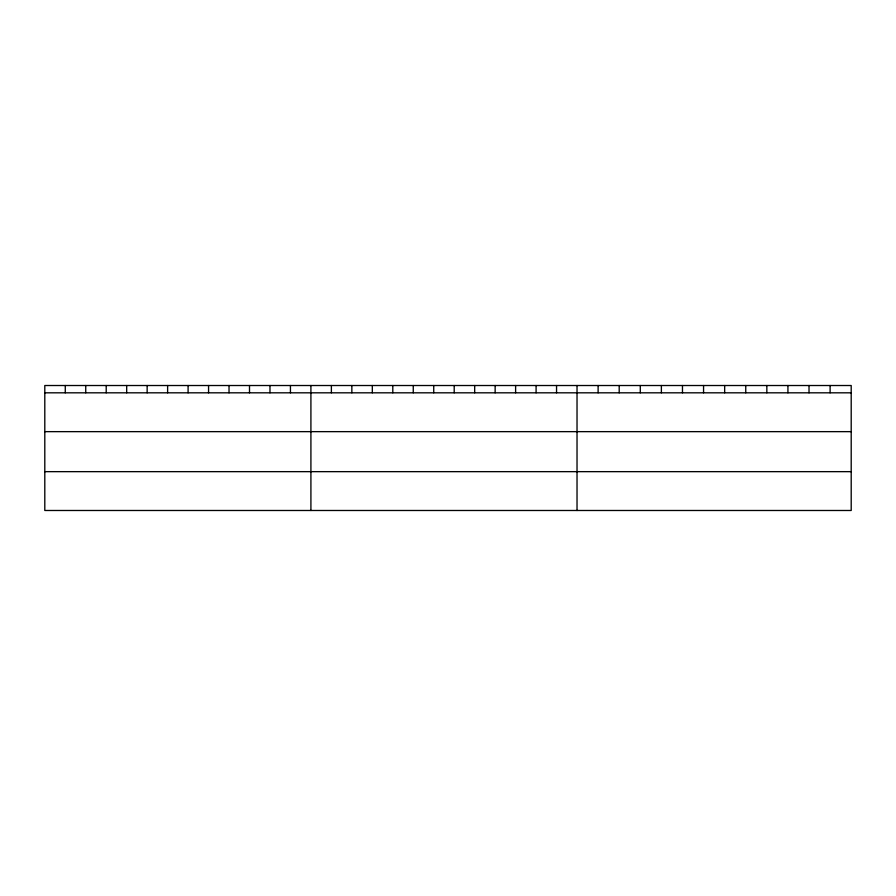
<?xml version="1.0" encoding="UTF-8"?>
<svg xmlns="http://www.w3.org/2000/svg" width="896" height="896" viewBox="0 0 896 896"><rect width="100%" height="100%" fill="white"/><g stroke="black" fill="none" stroke-linecap="round" stroke-linejoin="round"><path stroke-width="1.34" d="M851.2 392.818L851.2 510.485L44.8 510.485L44.8 385.515L851.2 385.515L851.2 392.818L44.8 392.818M44.8 431.648L851.2 431.648M44.8 471.654L851.2 471.654M830.11 385.515L830.11 392.818M809.021 385.515L809.021 392.818M787.931 385.515L787.931 392.818M766.842 385.515L766.842 392.818M745.752 385.515L745.752 392.818M724.662 385.515L724.662 392.818M703.562 385.515L703.562 392.818M682.472 385.515L682.472 392.818M661.382 385.515L661.382 392.818M640.293 385.515L640.293 392.818M619.203 385.515L619.203 392.818M598.114 385.515L598.114 392.818M577.024 385.515L577.024 510.485M556.55 385.515L556.55 392.818M536.088 385.515L536.088 392.818M515.614 385.515L515.614 392.818M495.141 385.515L495.141 392.818M474.678 385.515L474.678 392.818M454.205 385.515L454.205 392.818M433.731 385.515L433.731 392.818M413.258 385.515L413.258 392.818M392.795 385.515L392.795 392.818M372.322 385.515L372.322 392.818M351.848 385.515L351.848 392.818M331.386 385.515L331.386 392.818M310.912 385.515L310.912 510.485M290.438 385.515L290.438 392.818M269.976 385.515L269.976 392.818M249.502 385.515L249.502 392.818M229.029 385.515L229.029 392.818M208.566 385.515L208.566 392.818M188.093 385.515L188.093 392.818M167.619 385.515L167.619 392.818M147.146 385.515L147.146 392.818M126.683 385.515L126.683 392.818M106.21 385.515L106.21 392.818M85.736 385.515L85.736 392.818M65.274 385.515L65.274 392.818"/></g></svg>
